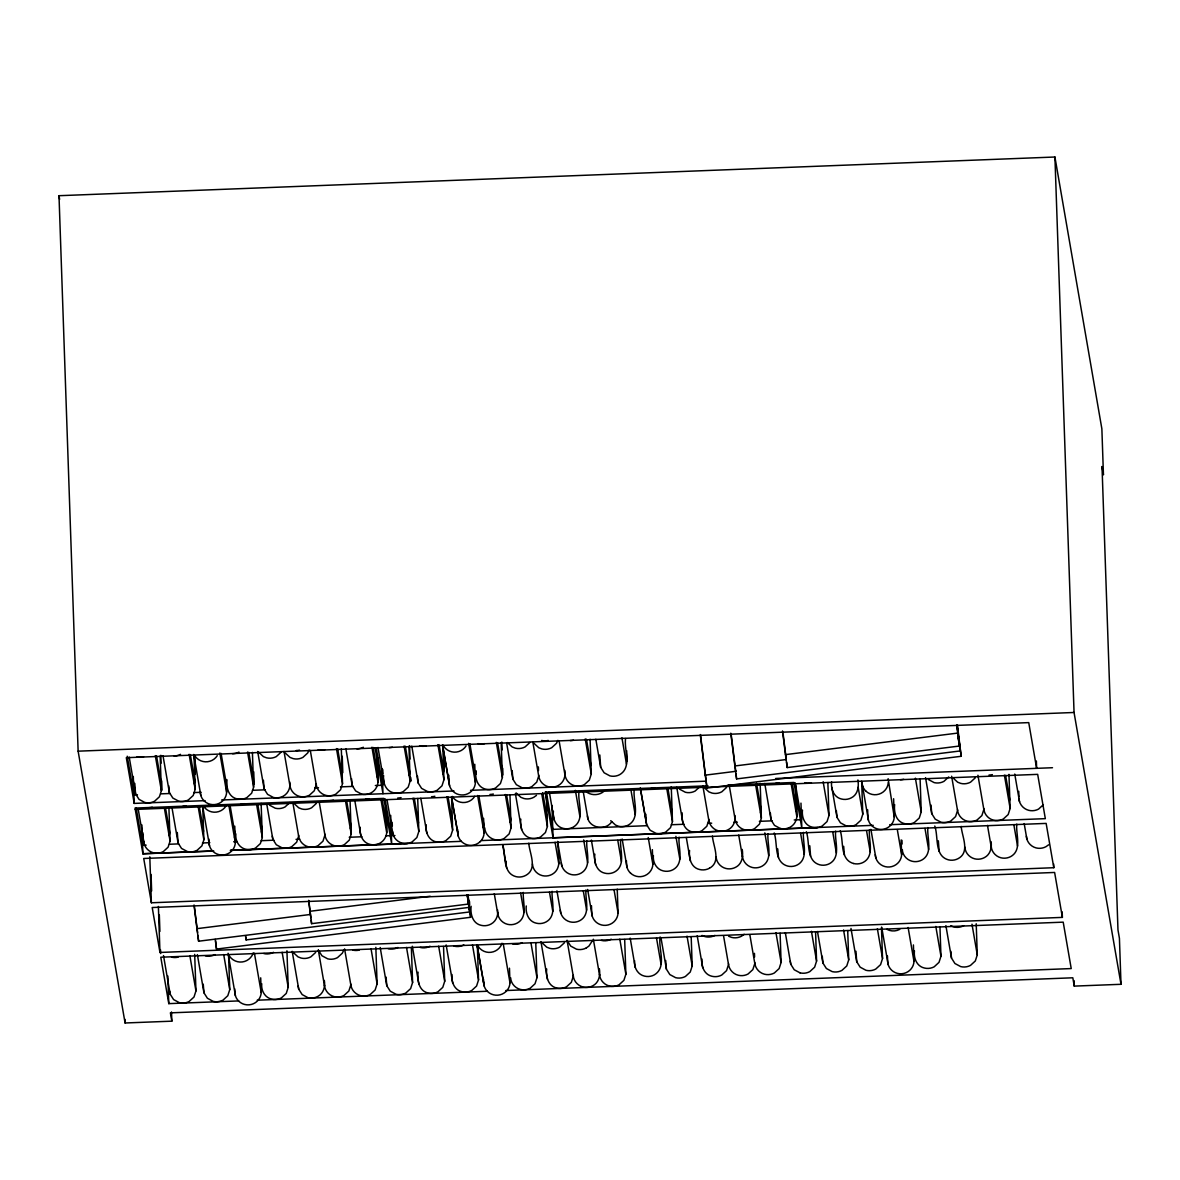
<?xml version="1.0" encoding="UTF-8"?>
<svg xmlns="http://www.w3.org/2000/svg" width="1180" height="1180" viewBox="0 0 1180 1180"><rect width="100%" height="100%" fill="white"/><g stroke="black" fill="none" stroke-linecap="round" stroke-linejoin="round"><path stroke-width="1.5" d="M470.304 917.332L216.515 949.074L215.586 940.755M469.434 911.978L246.089 939.914L245.794 936.876M960.8 756.336L707.012 788.078L700.477 734.55M959.93 750.981L736.6 778.918L736.01 773.475M959.163 746.07L787.193 767.575L786.603 762.133M129.21 757.103L135.567 793.845L139.019 799.347L144.801 802.459A13.511 13.29 -9.8 0 0 154.58 801.235L159.403 796.795L161.365 790.688L160.17 755.952M169.197 835.765L169.773 832.593L165.539 808.02M143.739 841.134C143.975 846.694 148.179 851.503 153.503 852.845A13.511 13.29 -9.8 0 0 163.283 851.621L168.106 847.181L170.067 841.075L168.888 807.002M194.317 784.066L194.877 780.894L190.334 754.566M193.977 754.639L195.172 789.376L193.21 795.482L188.387 799.922A13.511 13.29 -9.8 0 1 178.623 801.132L172.826 798.034L169.389 792.606L163.017 755.79M202.709 805.689L203.875 839.762L201.913 845.868L197.09 850.308A13.511 13.29 -9.8 0 1 187.325 851.532L181.528 848.42L178.091 842.992L172.029 807.931M194.685 954.369L195.954 990.935L193.992 997.041L189.169 1001.466A13.511 13.29 -9.8 0 1 179.39 1002.69L173.608 999.593L170.156 994.15L163.504 955.594M252.417 752.368L253.612 787.104L251.65 793.211L246.827 797.65A13.511 13.29 -9.8 0 1 237.047 798.875C228.492 797.016 226.073 787.429 227.032 779.818M228.566 954.886L229.761 989.622L227.799 995.728L222.976 1000.153A13.511 13.29 -9.8 0 1 213.197 1001.378L207.415 998.265L203.963 992.837L197.37 954.605M261.444 832.18L262.019 829.009L257.771 804.436M261.134 803.418L262.314 837.49L260.352 843.597L255.529 848.037A13.511 13.29 -9.8 0 1 245.75 849.261C238.876 847.712 235.1 840.573 235.853 833.877M289.793 782.045C290.723 787.606 288.215 793.55 283.141 796.235A13.511 13.29 -9.8 0 1 273.362 797.459L267.58 794.361L264.128 788.919L257.683 751.513M286.932 950.785L288.2 987.35L286.239 993.457L281.415 997.882A13.511 13.29 -9.8 0 1 271.636 999.106C264.762 997.557 260.987 990.418 261.739 983.737M341.654 778.343L342.23 775.172L337.672 748.843M341.315 748.917L342.51 783.653L340.563 789.759L335.74 794.199A13.511 13.29 -9.8 0 1 325.96 795.409C320.621 794.081 316.417 789.258 316.181 783.712M350.357 828.729L350.932 825.558L346.684 800.984M350.047 799.952L351.227 834.039L349.265 840.145L344.442 844.585A13.511 13.29 -9.8 0 1 334.663 845.809C329.323 844.467 325.12 839.644 324.884 834.098M324.323 980.447C325.429 986.524 323.556 993.486 317.73 996.466A13.511 13.29 -9.8 0 1 307.951 997.69L302.169 994.592L298.717 989.165L292.183 951.316M377.128 776.956L377.703 773.785L373.16 747.471M377.143 757.339C375.491 768.49 383.692 785.57 371.213 792.812A13.511 13.29 -9.8 0 1 361.434 794.037L355.652 790.939L352.201 785.496L345.843 748.681M385.83 827.342L386.406 824.171L382.158 799.612M385.772 805.896C383.795 817.534 392.866 835.499 379.916 843.198A13.511 13.29 -9.8 0 1 370.137 844.423C362.422 842.727 359.251 834.393 360.18 827.21M409.268 775.702L409.844 772.546L405.3 746.217M408.944 746.291L410.139 781.027L408.177 787.134L403.353 791.559A13.511 13.29 -9.8 0 1 393.574 792.783C385.86 791.102 382.689 782.753 383.618 775.57M375.845 947.319L377.099 983.884L375.137 989.99L370.328 994.43A13.511 13.29 -9.8 0 1 360.549 995.654M417.705 798.506L418.841 831.413L416.879 837.52L412.056 841.96A13.511 13.29 -9.8 0 1 402.277 843.169C396.952 841.842 392.733 837.018 392.512 831.472M443.075 774.39L443.65 771.219L439.108 744.904M442.751 744.978L443.946 779.715L441.984 785.821L437.161 790.246A13.511 13.29 -9.8 0 1 427.381 791.47L421.599 788.373L418.148 782.945L411.791 746.129M411.392 947.776L412.587 982.512L410.625 988.619L405.802 993.044A13.511 13.29 -9.8 0 1 396.023 994.268L390.241 991.171L386.789 985.742L380.196 947.496M451.778 824.79L452.353 821.619L448.105 797.046M480.024 841.768A13.231 13.01 -9.8 0 1 461.764 841.783A13.024 12.803 -9.8 0 1 457.766 833.021L451.601 797.311L452.648 830.101L450.686 836.207L445.863 840.647A13.511 13.29 -9.8 0 1 436.084 841.856C428.37 840.175 425.198 831.826 426.127 824.658M443.533 946.522L444.727 981.259L442.766 987.365L437.942 991.805A13.511 13.29 -9.8 0 1 428.163 993.029C418.767 990.979 417.204 980.152 418.074 972.143M501.19 742.707L502.385 777.443L500.423 783.55L495.6 787.975A13.511 13.29 -9.8 0 1 485.821 789.199C478.106 787.517 474.935 779.169 475.865 772M477.34 945.21L478.534 979.946L476.573 986.052L471.749 990.492A13.511 13.29 -9.8 0 1 461.97 991.716C454.256 990.02 451.084 981.672 452.014 974.503M510.217 822.519L510.793 819.348L506.545 794.774M509.952 794.922L511.088 827.829L509.126 833.936L504.303 838.375A13.511 13.29 -9.8 0 1 494.523 839.585C489.199 838.257 484.98 833.434 484.759 827.888M497.577 909.898C498.506 915.474 496.013 921.418 490.924 924.102A13.511 13.29 -9.8 0 1 481.145 925.327C472.59 923.468 470.171 913.881 471.13 906.269M523.315 892.434C522.563 902.272 528.345 916.993 517.224 923.07A13.511 13.29 -9.8 0 1 507.444 924.294C502.12 922.967 497.901 918.143 497.68 912.597M546.207 791.677L547.402 826.428L545.44 832.534L540.617 836.959A13.511 13.29 -9.8 0 1 530.838 838.183C522.283 836.325 519.864 826.752 520.808 819.141M564.837 770.378C565.869 776.219 563.686 782.709 558.214 785.556A13.511 13.29 -9.8 0 1 548.435 786.765C543.095 785.438 538.891 780.614 538.655 775.068M535.764 942.938L536.974 977.674L535.012 983.781L530.189 988.221A13.511 13.29 -9.8 0 1 520.409 989.445C515.07 988.103 510.866 983.294 510.645 977.733M558.052 841.915C556.96 852.255 563.671 867.875 552.019 874.395A13.511 13.29 -9.8 0 1 542.254 875.619C536.915 874.292 532.711 869.468 532.475 863.922M552.107 891.313C551.37 901.151 557.137 915.872 546.03 921.963A13.511 13.29 -9.8 0 1 536.251 923.173C528.522 921.492 525.365 913.143 526.28 905.975M579.041 791.057C577.271 802.385 585.782 819.79 573.141 827.195A13.511 13.29 -9.8 0 1 563.361 828.419C555.647 826.723 552.476 818.374 553.405 811.206M590.089 739.255L591.283 773.992L589.322 780.098L584.498 784.523A13.511 13.29 -9.8 0 1 574.734 785.747C569.394 784.42 565.191 779.596 564.955 774.051M586.844 840.794C585.767 851.134 592.463 866.754 580.826 873.274A13.511 13.29 -9.8 0 1 571.046 874.498C565.707 873.171 561.503 868.347 561.282 862.801M585.914 890C585.177 899.838 590.944 914.559 579.837 920.651A13.511 13.29 -9.8 0 1 570.058 921.86C564.719 920.533 560.515 915.71 560.279 910.163M625.592 738.533C623.822 749.846 632.332 767.251 619.692 774.655A13.511 13.29 -9.8 0 1 609.913 775.88L604.13 772.782L600.679 767.354L595.826 739.285M599.351 968.78C600.487 975.108 599.012 982.63 592.803 985.787A13.511 13.29 -9.8 0 1 583.023 987.011C577.684 985.669 573.48 980.86 573.244 975.3M620.665 839.481C619.574 849.821 626.285 865.442 614.633 871.961A13.511 13.29 -9.8 0 1 604.853 873.185C596.298 871.327 593.879 861.754 594.838 854.143M634.294 788.919C632.524 800.246 641.035 817.637 628.394 825.041A13.511 13.29 -9.8 0 1 618.615 826.265L615.518 825.071L610.739 820.661M624.677 939.487L625.872 974.223L623.91 980.329L619.087 984.769A13.511 13.29 -9.8 0 1 609.323 985.979C603.983 984.651 599.779 979.828 599.543 974.282M671.273 786.824L672.467 821.56L670.505 827.667L665.682 832.092A13.511 13.29 -9.8 0 1 655.903 833.316L650.121 830.219L646.67 824.79L640.312 787.975M679.09 837.21C677.999 847.55 684.71 863.17 673.072 869.69A13.511 13.29 -9.8 0 1 663.293 870.914C656.419 869.365 652.629 862.241 653.396 855.544M660.122 936.935C658.012 948.75 667.393 967.04 654.28 974.901A13.511 13.29 -9.8 0 1 644.501 976.111C637.628 974.562 633.837 967.438 634.604 960.741M691.185 936.669L692.203 965.933L690.241 972.04L685.418 976.465A13.511 13.29 -9.8 0 1 675.639 977.689L669.842 974.577L666.405 969.149L660.948 937.584M734.948 815.469C735.863 821.044 733.37 826.988 728.296 829.673A13.511 13.29 -9.8 0 1 718.517 830.882C713.177 829.555 708.974 824.731 708.738 819.186M742.205 849.408C743.341 855.957 742.25 863.952 735.686 867.256A13.511 13.29 -9.8 0 1 725.907 868.48C720.567 867.153 716.363 862.329 716.127 856.783M760.51 812.784L761.071 809.613L756.528 783.299M760.171 783.373L761.365 818.109L759.404 824.215L754.581 828.64A13.511 13.29 -9.8 0 1 744.816 829.865C739.476 828.537 735.273 823.714 735.037 818.168M768.003 833.759C766.912 844.098 773.623 859.719 761.97 866.238A13.511 13.29 -9.8 0 1 752.206 867.462C746.866 866.12 742.663 861.312 742.427 855.765M795.984 811.412L796.559 808.241L792.311 783.668M796.028 792.96C794.597 803.787 802.223 820.307 790.069 827.269A13.511 13.29 -9.8 0 1 780.29 828.493M780.098 933.218L781.101 962.467L779.139 968.573L774.316 973.013A13.511 13.29 -9.8 0 1 764.552 974.238C759.212 972.895 755.008 968.087 754.772 962.526M803.477 832.387C802.385 842.727 809.096 858.347 797.459 864.866A13.511 13.29 -9.8 0 1 787.68 866.076C773.564 862.211 777.93 843.508 774.198 832.977M827.859 782.576L828.994 815.483L827.033 821.59L822.209 826.015A13.511 13.29 -9.8 0 1 812.43 827.239C804.716 825.543 801.544 817.209 802.474 810.026M815.572 931.846L816.575 961.095L814.628 967.202L809.805 971.627A13.511 13.29 -9.8 0 1 800.025 972.851M835.617 831.133C834.525 841.473 841.237 857.093 829.599 863.613A13.511 13.29 -9.8 0 1 819.82 864.837C805.704 860.972 810.07 842.255 806.338 831.738M857.904 779.965C859.025 786.529 857.934 794.509 851.37 797.813A13.511 13.29 -9.8 0 1 841.591 799.037C833.877 797.356 830.705 789.007 831.635 781.824M861.665 781.263L862.801 814.171L860.84 820.277L856.016 824.702A13.511 13.29 -9.8 0 1 846.237 825.926L840.455 822.829L837.004 817.386L831.826 787.34M847.712 930.592L848.715 959.842L846.768 965.948L841.945 970.388A13.511 13.29 -9.8 0 1 832.165 971.612L826.369 968.5L822.932 963.072L817.475 931.507M869.424 829.82C868.333 840.16 875.044 855.78 863.406 862.3A13.511 13.29 -9.8 0 1 853.627 863.524M881.46 927.451L882.537 958.529L880.575 964.635L875.752 969.075A13.511 13.29 -9.8 0 1 865.973 970.285L860.176 967.187L856.739 961.759L850.987 928.439M920.105 778.992L921.226 811.899L919.279 818.006L914.456 822.431A13.511 13.29 -9.8 0 1 904.677 823.655C896.121 821.796 893.702 812.224 894.646 804.613M927.863 827.549C926.772 837.889 933.483 853.509 921.846 860.028A13.511 13.29 -9.8 0 1 912.066 861.253C906.727 859.91 902.523 855.102 902.287 849.541M939.959 927.008L940.962 956.257L939 962.364L934.191 966.804A13.511 13.29 -9.8 0 1 924.412 968.028C916.698 966.332 913.527 957.983 914.441 950.815M991.038 841.576C992.144 847.653 990.271 854.615 984.444 857.595A13.511 13.29 -9.8 0 1 974.68 858.819C969.341 857.477 965.137 852.668 964.901 847.122M976.214 923.763L977.276 954.856L975.314 960.963L970.506 965.388A13.511 13.29 -9.8 0 1 960.727 966.612L954.93 963.514L951.493 958.072L945.888 925.636M1008.959 774.36L1010.139 808.448L1008.177 814.554L1003.354 818.979A13.511 13.29 -9.8 0 1 993.575 820.203C988.25 818.861 984.032 814.053 983.81 808.507M1016.777 824.097C1015.685 834.437 1022.396 850.057 1010.744 856.577A13.511 13.29 -9.8 0 1 1000.965 857.801C995.64 856.459 991.421 851.65 991.2 846.09M309.116 750.023L307.729 752.958L302.906 757.398A13.511 13.29 -9.8 0 1 293.127 758.607L290.029 757.427L285.25 753.017M343.705 950.269L342.318 953.204L337.495 957.629A13.511 13.29 -9.8 0 1 327.716 958.853L321.933 955.741L318.482 950.313M557.889 740.362L556.503 743.297L551.679 747.722A13.511 13.29 -9.8 0 1 541.9 748.946L538.788 747.751L534.024 743.341M592.478 940.593L588.968 946.036L586.268 947.968M281.12 752.162L276.297 756.587A13.511 13.29 -9.8 0 1 266.518 757.811L263.406 756.616L258.641 752.206M289.823 802.548L285 806.987A13.511 13.29 -9.8 0 1 275.22 808.197L269.438 805.099M316.432 803.344L311.608 807.784A13.511 13.29 -9.8 0 1 301.829 809.008L298.732 807.813L293.953 803.403M315.709 952.393L310.886 956.833A13.511 13.29 -9.8 0 1 301.106 958.057L297.994 956.862L293.23 952.452M529.879 742.5L525.071 746.925A13.511 13.29 -9.8 0 1 515.291 748.15L512.179 746.955L507.415 742.545M564.468 942.731L559.645 947.157A13.511 13.29 -9.8 0 1 549.88 948.381L546.768 947.186L542.004 942.776M699.961 786.617L695.153 791.043A13.511 13.29 -9.8 0 1 685.374 792.267L679.577 789.169M726.585 787.414L721.762 791.839A13.511 13.29 -9.8 0 1 711.983 793.063L708.87 791.869L704.106 787.458M948.735 776.942L943.912 781.381A13.511 13.29 -9.8 0 1 934.147 782.606L928.35 779.493M975.344 777.753L970.535 782.178A13.511 13.29 -9.8 0 1 960.756 783.402L957.644 782.207L952.88 777.797M1043.371 804.686L1038.548 809.111A13.511 13.29 -9.8 0 1 1028.768 810.336C1023.429 808.993 1019.225 804.185 1018.989 798.639M611.786 821.663C605.65 831.517 587.832 827.977 587.419 815.896M536.472 795.394L533.773 797.311A13.511 13.29 -9.8 0 1 523.994 798.536L520.881 797.341L516.117 792.931M709.387 868.288C721.6 861.695 713.163 846.252 712.425 836.089M744.197 934.294L741.497 936.212A13.511 13.29 -9.8 0 1 731.718 937.436L728.606 936.242M1048.637 844.792L1045.937 846.709A13.511 13.29 -9.8 0 1 1036.158 847.933C1030.819 846.591 1026.615 841.783 1026.379 836.222M603.998 791.279C598.939 795.689 590.811 795.777 585.723 791.338M782.517 730.966L785.467 754.625L957.688 733.09L959.414 746.04L958.101 734.55M730.789 733.193L734.86 765.967L785.703 759.61M958.204 738.031L960.269 750.937L957.128 724.83M700.315 735.081L705.286 775.142L736.335 771.248M468.195 904.087L311.594 923.675L309.986 911.285L430.169 896.24M468.593 907.45L198.609 941.212L196.957 928.66L310.06 914.515M467.708 899.027L469.773 911.934L467.604 895.546M468.578 904.382L470.687 917.288L468.018 894.838M59 195.703L1054.92 157.014L1101.869 428.827L1103.447 474.832L1102.017 466.513L1117.976 929.958L1119.422 938.277L1121 984.297L1074.257 986.111L1072.812 977.792L170.392 1012.853L171.838 1021.172L125.08 1022.986L78.131 751.173L59 195.703L59.62 199.332M78.131 751.173L1074.051 712.484L1121 984.297M137.455 794.774L133.93 794.907L127.248 756.233M160.79 793.86L169.964 793.506M193.8 792.577L201.131 792.296M252.491 790.305L265.323 789.804M314.839 787.871L318.512 787.738M340.519 786.883L353.351 786.382M375.358 785.526L382.689 785.246L376.317 748.327M1036.379 760.982L1036.63 768.327L1028.739 722.617L126.319 757.678L134.21 803.403L205.099 800.645M221.604 799.996L453.99 790.969M470.525 790.335L705.788 781.19M775.644 778.476L1052.501 767.723M707.971 785.806L545.175 792.134L553.066 837.844L817.696 827.563M728.09 785.025L793.948 782.473L801.84 828.183L800.969 803.123M135.258 809.421L1037.677 774.36L1045.333 818.654L889.705 824.702M146.158 845.16L142.633 845.293L136.187 808.02M169.492 844.246L178.667 843.892M202.503 842.963L209.833 842.682M233.684 841.753L237.342 841.62M261.193 840.691L274.026 840.19M296.033 839.334L299.705 839.187M349.221 837.269L362.054 836.767M385.89 835.838L394.917 835.499M647.496 825.676L552.771 829.363L546.34 792.075M671.332 824.746L684.179 824.26M708.015 823.33L711.688 823.183M733.695 822.327L737.367 822.194M759.374 821.339L772.207 820.838M794.214 819.982L801.544 819.702L795.173 782.768M142.913 853.715L212.415 851.016M230.705 850.308L461.365 841.34M481.543 840.558L873.23 825.336M390.698 815.365L391.686 844.113L383.795 798.403L135.022 808.079L142.928 853.789L213.801 851.031M230.306 850.396L407.557 843.508M1053.799 867.713L1046.144 823.404L143.724 858.48L151.379 902.774L1053.799 867.713L1053.666 864.025M1062.384 917.391L1054.625 872.463L152.205 907.523L159.964 952.452L1062.384 917.391L1062.192 911.875M505.837 990.536L1071.219 968.573L1063.21 922.155L160.79 957.216L168.799 1003.634L238.788 1000.92M257.211 1000.198L487.414 991.259M780.29 828.493L774.493 825.381L771.056 819.952L764.758 783.476M853.627 863.524C839.629 859.704 843.862 841.207 840.219 830.75M950.77 925.769L953.868 926.964A13.511 13.29 -9.8 0 0 963.647 925.74M800.025 972.851L794.229 969.754L790.792 964.326L785.334 932.746M701.997 935.445L705.109 936.64A13.511 13.29 -9.8 0 0 714.888 935.415M360.549 995.654C355.209 994.312 351.006 989.504 350.77 983.943M925.533 777.664L931.743 813.654L935.194 819.141L940.991 822.239A13.511 13.29 -9.8 0 0 950.77 821.029L955.579 816.59L957.54 810.483L951.626 776.234M934.781 826.059C938.675 836.738 934.044 855.854 948.381 859.837A13.511 13.29 -9.8 0 0 958.16 858.612C970.358 852.034 961.936 836.591 961.198 826.428M506.677 743.208L512.887 779.198L516.353 784.685L522.135 787.798A13.511 13.29 -9.8 0 0 531.915 786.573L536.738 782.134L538.7 776.027L532.785 741.792M567.255 940.652L570.692 946.08L576.489 949.192A13.511 13.29 -9.8 0 0 586.268 947.968M502.665 844.659C506.117 854.94 502.223 872.949 515.955 876.637A13.511 13.29 -9.8 0 0 525.734 875.413C537.947 868.834 529.51 853.391 528.773 843.228M266.695 803.698L272.831 839.246L276.282 844.747L282.064 847.845A13.511 13.29 -9.8 0 0 291.844 846.621L296.667 842.196L298.629 836.089L293.024 803.639M1024.181 823.581L1026.91 839.319M1014.756 774.065L1019.52 801.736M1005.596 775.378L1009.844 799.952M1013.886 824.967L1017.529 846.031M1004.387 775.127L1010.139 808.448M987.498 825.425L991.23 847.063M977.925 775.245L983.84 809.465L981.878 815.572L977.055 819.997A13.511 13.29 -9.8 0 1 967.29 821.221C961.951 819.894 957.747 815.07 957.511 809.524M971.981 924.206L977.276 954.856M924.987 828.419L928.616 849.497M915.4 778.166L921.226 811.899M935.814 926.448L940.962 956.257M897.316 829.629L901.638 854.644A13.039 12.832 -9.8 0 1 897.552 863.421A13.231 13.01 -9.8 0 1 879.292 863.436A13.024 12.803 -9.8 0 1 875.294 854.674M888.127 778.682L894.248 817.047A13.039 12.832 -9.8 0 1 890.177 825.823A13.231 13.01 -9.8 0 1 871.917 825.852A13.024 12.803 -9.8 0 1 867.905 817.091L867.654 809.731M908.113 927.495L913.984 961.405A13.039 12.832 -9.8 0 1 909.898 970.196A13.231 13.01 -9.8 0 1 891.652 970.211A13.024 12.803 -9.8 0 1 887.64 961.449L887.463 955.933M870.899 829.334L875.826 857.845M868.436 820.262L861.916 782.384A13.024 12.803 -9.8 0 0 865.913 791.161M866.548 830.69L870.191 851.754M858.155 787.281L862.801 814.171M881.711 927.2L888.171 964.621M877.374 928.719L882.537 958.529M832.741 832.003L836.369 853.081M823.153 781.75L828.994 815.483M843.567 930.032L848.715 959.842M800.601 833.257L804.229 854.32M791.087 783.417L796.854 816.722M787.193 767.575L785.467 754.625M811.427 931.271L816.575 961.095M764.817 832.888L768.755 855.707M755.613 784.788L761.365 818.109M775.953 932.657L781.101 962.467M736.6 778.918L734.86 765.967M738.724 835.086L742.456 856.724M729.166 784.907L735.066 819.127M749.831 934.663L754.802 963.5L752.84 969.606L748.032 974.031A13.511 13.29 -9.8 0 1 738.252 975.255C732.913 973.913 728.709 969.105 728.473 963.559M707.012 788.078L705.286 775.142M702.867 785.91L708.782 820.144L706.82 826.251L701.997 830.69A13.511 13.29 -9.8 0 1 692.218 831.915C683.663 830.056 681.244 820.469 682.188 812.858M723.532 935.666L728.517 964.517L726.556 970.624L721.732 975.049A13.511 13.29 -9.8 0 1 711.953 976.273C704.239 974.592 701.068 966.243 701.997 959.06M686.318 837.52L690.359 860.913M676.76 787.326L682.969 823.315M697.203 935.725L702.705 967.688M667.924 788.506L672.172 813.079M675.904 836.34L679.857 859.158M666.715 788.24L672.467 821.56M687.04 936.109L692.203 965.933M640.371 788.299L646.67 824.79M648.233 837.505L652.865 864.306A13.039 12.832 -9.8 0 1 648.794 873.082A13.231 13.01 -9.8 0 1 630.533 873.112M621.934 737.81L626.477 764.124M630.931 789.936L635.179 814.51M656.508 938.041L661.066 964.355M622.14 838.995L627.052 867.507M617.774 840.352L621.418 861.43M630.179 938.1L635.253 967.512M614.043 889.75L618.054 912.981A13.039 12.832 -9.8 0 1 613.984 921.772A13.231 13.01 -9.8 0 1 595.723 921.787A13.024 12.803 -9.8 0 1 591.726 913.025L591.475 905.665M586.445 739.182L590.988 765.496M585.236 738.916L591.283 773.992M619.81 939.162L625.872 974.223M583.186 791.308L587.95 818.89M591.372 840.086L595.605 864.586M575.383 790.335L579.926 816.663M583.658 839.924L587.611 862.742M587.64 889.455L592.257 916.196M559.084 740.789L564.984 775.009M593.348 939.221L599.573 975.24M583.274 890.782L586.608 910.105M549.29 791.81L554.128 819.82M557.565 841.399L561.798 865.899M555.072 842.225L558.804 863.863M542.741 792.68L547.107 817.932M541.797 793.978L547.402 826.428M567.049 940.224L573.274 976.273L571.327 982.38L566.503 986.805A13.511 13.29 -9.8 0 1 556.724 988.029C548.169 986.17 545.75 976.598 546.694 968.987M556.945 890.841L560.81 913.261M549.467 892.095L552.8 911.417M515.38 793.594L521.59 829.584M540.956 941.655L547.476 979.43M497.547 742.633L502.09 768.962M496.323 742.382L502.385 777.443M505.335 794.509L511.088 827.829M530.912 942.613L536.974 977.674M520.572 892.7L524.009 912.538M502.754 845.087L506.722 868.111M469.861 743.739L475.098 774.11M478.859 795.91L483.8 824.496A13.039 12.832 -9.8 0 1 483.225 827.726M468.608 743.326L475.393 782.591A13.039 12.832 -9.8 0 1 471.322 791.382A13.231 13.01 -9.8 0 1 453.061 791.396A13.024 12.803 -9.8 0 1 449.064 782.635M477.62 795.497L484.095 832.977A13.039 12.832 -9.8 0 1 480.024 841.768M503.196 943.558L509.981 982.822A13.039 12.832 -9.8 0 1 505.91 991.613A13.231 13.01 -9.8 0 1 487.65 991.628A13.024 12.803 -9.8 0 1 483.652 982.866L483.52 979.194M494.273 893.702L497.709 913.556M442.589 745.141L449.049 782.561M477.177 945.387L483.638 982.807M442.515 744.816L449.595 785.792M451.527 796.987L458.297 836.192M477.089 945.047L484.169 986.038M437.883 744.639L443.946 779.715M446.896 796.78L452.648 830.101M472.472 944.885L478.534 979.946M420.803 798.255L426.85 833.257M446.143 944.944L452.722 983.102M410.67 777.355L411.274 780.865M414.298 798.359L418.546 822.932M404.076 745.967L410.139 781.027M413.089 798.093L418.841 831.413M438.665 946.198L444.727 981.259M377.983 747.442L384.326 784.184M386.996 799.568L393.029 834.57M412.336 946.257L418.915 984.415M385.019 798.713L391.391 835.632M375.093 748.017L382.984 793.727L382.128 768.667M371.936 747.206L377.998 782.281M380.948 799.347L386.701 832.667M406.525 947.452L412.587 982.512M354.856 800.822L360.888 835.823M336.462 748.592L342.51 783.653M345.46 800.719L351.227 834.039M371.051 948.823L377.099 983.884M310.31 750.451L316.225 784.671L314.264 790.777L309.44 795.217A13.511 13.29 -9.8 0 1 299.661 796.441C294.322 795.099 290.118 790.29 289.897 784.73M319.323 802.636L324.928 835.071L322.966 841.178L318.143 845.603A13.511 13.29 -9.8 0 1 308.364 846.827C303.039 845.485 298.82 840.676 298.599 835.115M344.59 948.897L350.814 984.917L348.852 991.023L344.029 995.448A13.511 13.29 -9.8 0 1 334.25 996.672C328.91 995.345 324.707 990.522 324.471 984.976M284.011 751.453L289.926 785.703M318.29 949.885L324.515 985.934M248.774 752.309L253.317 778.623M247.549 752.044L253.612 787.104M256.562 804.185L262.314 837.49M282.138 952.275L288.2 987.35M221.088 753.415L226.324 783.771M230.1 805.586L235.027 834.157A13.039 12.832 -9.8 0 1 234.466 837.387M219.834 752.988L226.619 792.252A13.039 12.832 -9.8 0 1 222.548 801.043A13.231 13.01 -9.8 0 1 204.288 801.058A13.024 12.803 -9.8 0 1 200.29 792.296M228.846 805.158L235.322 842.653A13.039 12.832 -9.8 0 1 231.251 851.429A13.231 13.01 -9.8 0 1 212.99 851.444A13.024 12.803 -9.8 0 1 208.993 842.682L208.86 839.01M254.423 953.219L261.208 992.498A13.039 12.832 -9.8 0 1 257.137 1001.274A13.231 13.01 -9.8 0 1 238.876 1001.289A13.024 12.803 -9.8 0 1 234.879 992.528L234.746 988.855M246.089 939.914L245.514 935.858M193.741 754.477L200.821 795.467M202.754 806.648L209.524 845.854M228.094 953.263L235.41 995.699M199.346 806.707L203.58 831.281M189.11 754.315L195.172 789.376M198.122 806.456L203.875 839.762M223.698 954.546L229.761 989.622M216.515 949.074L215.203 939.354M156.527 755.893L161.07 782.207M155.303 755.628L161.365 790.688M164.315 807.769L170.067 841.075M189.892 955.859L195.954 990.935M138.222 809.244L144.27 844.246M939.147 851.311L938.351 840.794M931.758 813.713L931.02 805.04M951.493 958.072L950.829 951.242M844.393 854.984L843.671 846.311M837.004 817.386L836.34 810.557M856.739 961.759L855.942 951.242M810.586 856.297L809.79 845.794M822.932 963.072L822.268 956.228M778.446 857.55L777.723 848.877M771.056 819.952L770.392 813.109M790.246 961.154L790.792 964.326M666.405 969.149L665.682 960.476M600.679 767.354L599.824 754.994M512.902 779.257L512.179 770.584M418.148 782.945L417.484 776.101M386.789 985.742L386.067 977.069M352.201 785.496L351.537 778.667M298.186 985.993L298.717 989.165M264.128 788.919L263.406 780.246M272.3 836.148L272.831 839.319M203.963 992.837L203.24 984.164M178.091 842.992L177.295 832.475M169.389 792.606L168.725 785.762M169.625 990.994L170.156 994.15M135.567 793.919L134.786 783.402M467.221 894.853L468.43 904.057L467.398 895.237M957.378 724.697L961.184 756.292L958.942 739.447M956.951 725.243L958.544 737.987M956.788 725.803L957.688 733.09M783.151 734.152L786.264 759.256M731.187 734.521L735.671 770.599M467.826 895.237L468.962 904.337M467.767 894.971L468.844 903.615M467.354 894.838L469.006 907.39L468.637 904.087M308.806 900.694L310.915 917.775M308.629 900.355L309.986 911.285M194.257 905.606L197.591 932.539M194.022 904.986L196.957 928.66M197.945 935.46L198.609 941.212M311.225 920.267L311.594 923.675M1054.92 157.014L1074.051 712.484M1074.065 980.595L1074.257 986.111M1018.738 791.293L1018.93 796.795M913.409 944.929L913.984 961.405M901.977 840.367L902.095 844.039M901.122 839.983L901.638 854.644M893.614 798.727L894.248 817.047M795.777 785.644L795.925 789.951M754.463 953.352L754.581 957.024M689.577 850.456C688.633 858.067 691.052 867.654 699.607 869.513A13.511 13.29 -9.8 0 0 709.387 868.288M652.363 849.644L652.865 864.306M645.888 814.274L646.139 821.619M626.669 750.657L627.052 761.631M626.403 860.663L626.536 864.35A13.024 12.803 -9.8 0 0 630.518 873.112M617.243 889.174L618.054 912.981M551.96 805.424L553.066 837.844M538.375 766.897L538.508 770.555M506.058 861.267L506.176 864.94M501.825 742.043L502.105 750.008M502.724 768.283L502.96 774.95M509.465 968.175L509.981 982.822M483.594 818.33L484.095 832.977M476.027 770.673L476.145 774.331M474.758 764.271L475.393 782.591M469.522 901.476L469.655 905.134M457.634 829.334L457.766 833.021M448.813 775.275L448.99 780.791M443.724 754.109L444.3 770.555M409.578 745.627L410.05 759.079M392.188 822.298L392.321 825.971M382.807 769.655L382.925 773.342M377.821 757.84L378.22 769.463M342.244 756.218L342.805 772.679M253.744 771.823L254.187 784.612M260.706 977.837L261.208 992.498M234.761 826.162L235.322 842.653M226.177 779.434L226.619 792.252M194.744 757.634L195.32 774.095M171.513 1011.968L171.838 1021.172M160.819 755.288L161.085 763.254M161.69 780.894L162.014 790.025M167.855 976.052L168.799 1003.634M159.329 914.913L159.905 931.463M160.539 949.856L160.657 953.543M158.386 906.476L159.964 952.452M151.07 874.424L151.63 890.974M149.801 856.798L151.379 902.774M142.839 832.726L143.222 843.759M141.924 824.967L142.928 853.789M133.296 776.484L134.21 803.403M124.962 1019.313L125.08 1022.986M273.539 952.319A13.511 13.29 -9.8 0 1 263.774 953.543M229.377 955.918A13.024 12.803 -9.8 0 0 231.472 958.47A13.231 13.01 -9.8 0 0 251.856 955.889A13.039 12.832 -9.8 0 0 253.243 952.894M178.18 957.113A13.511 13.29 -9.8 0 1 171.528 957.128M215.114 954.591A13.511 13.29 -9.8 0 1 205.335 955.815M359.325 950.062A13.511 13.29 -9.8 0 1 352.673 950.077M522.312 942.658A13.511 13.29 -9.8 0 1 512.533 943.867M430.066 946.242A13.511 13.29 -9.8 0 1 420.287 947.452M478.151 946.257A13.024 12.803 -9.8 0 0 480.231 948.809A13.231 13.01 -9.8 0 0 500.615 946.227A13.039 12.832 -9.8 0 0 502.002 943.233M463.873 944.915A13.511 13.29 -9.8 0 1 454.108 946.139M397.925 947.481A13.511 13.29 -9.8 0 1 388.146 948.705M611.225 939.192A13.511 13.29 -9.8 0 1 601.446 940.416M238.965 752.088A13.511 13.29 -9.8 0 1 232.504 753.71M194.789 755.687A13.024 12.803 -9.8 0 0 196.883 758.238A13.231 13.01 -9.8 0 0 217.268 755.657M143.591 756.867A13.511 13.29 -9.8 0 1 136.939 756.882M548.258 740.45A13.511 13.29 -9.8 0 1 541.605 740.465M180.525 754.345A13.511 13.29 -9.8 0 1 174.065 755.982M324.751 749.831A13.511 13.29 -9.8 0 1 318.084 749.846M573.51 740.17A13.511 13.29 -9.8 0 1 570.191 740.583M484.611 743.621A13.511 13.29 -9.8 0 1 477.959 743.636M392.365 747.206A13.511 13.29 -9.8 0 1 389.031 747.619M443.562 746.025A13.024 12.803 -9.8 0 0 445.656 748.577A13.231 13.01 -9.8 0 0 466.041 745.981M426.172 745.893A13.511 13.29 -9.8 0 1 419.52 745.908M363.337 747.25A13.511 13.29 -9.8 0 1 356.891 748.872M299.499 750.111A13.511 13.29 -9.8 0 1 296.165 750.524M899.794 929.324A13.231 13.01 -9.8 0 1 886.932 929.324M654.694 787.738A13.511 13.29 -9.8 0 1 651.36 788.152M992.365 774.626A13.511 13.29 -9.8 0 1 989.032 775.039M743.592 784.287A13.511 13.29 -9.8 0 1 740.273 784.7M903.673 779.272A13.511 13.29 -9.8 0 1 900.34 779.685M779.08 782.9A13.511 13.29 -9.8 0 1 775.747 783.328M811.427 782.856A13.511 13.29 -9.8 0 1 804.76 782.871M865.913 791.146A13.231 13.01 -9.8 0 0 886.298 788.579A13.039 12.832 -9.8 0 0 888.245 782.355M244.54 803.669A13.511 13.29 -9.8 0 1 241.207 804.096M203.491 806.073A13.024 12.803 -9.8 0 0 205.585 808.625A13.231 13.01 -9.8 0 0 225.97 806.043M152.294 807.253A13.511 13.29 -9.8 0 1 148.96 807.681M333.453 800.217A13.511 13.29 -9.8 0 1 330.12 800.645M186.101 805.94A13.511 13.29 -9.8 0 1 182.782 806.368M452.265 796.412A13.024 12.803 -9.8 0 0 454.359 798.963A13.231 13.01 -9.8 0 0 474.744 796.367M368.927 798.845A13.511 13.29 -9.8 0 1 365.594 799.258M401.067 797.592A13.511 13.29 -9.8 0 1 397.734 798.005M493.314 794.007A13.511 13.29 -9.8 0 1 489.98 794.42M434.874 796.279A13.511 13.29 -9.8 0 1 431.541 796.692"/></g></svg>
